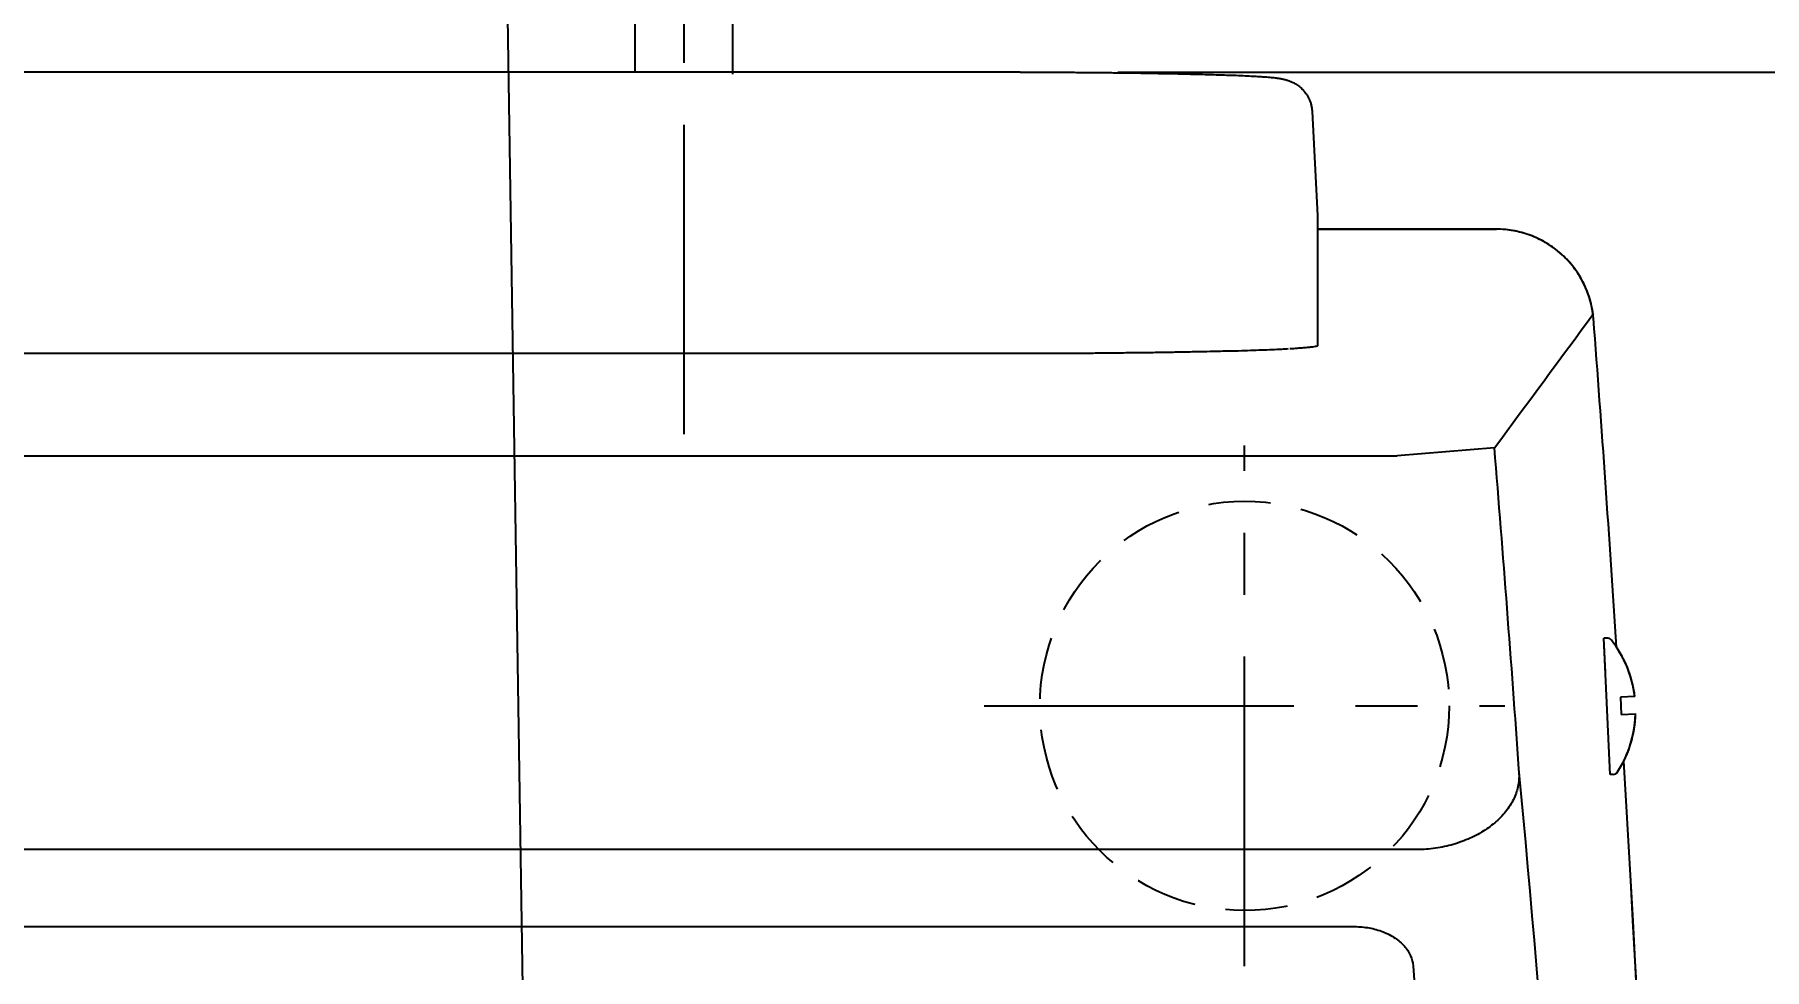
# Model space of a CAD drawing. Extents: x 230 to 4050, y 0 to 2754.
# Drawn here: x 985 to 1162.5, y 2306.5 to 2402.4 of the extents above; entities that cross this region are included whole.
import ezdxf

# ---------------------------------------------------------------- set-up
doc = ezdxf.new("R2010")
doc.units = 0
doc.header["$PDMODE"] = 3
doc.linetypes.add('CENTER', pattern=[50.8, 31.75, -6.35, 6.35, -6.35])
doc.linetypes.add('HIDDEN', pattern=[9.525, 6.35, -3.175])
doc.layers.get('0').update_dxf_attribs({"linetype": 'CONTINUOUS'})
doc.layers.get('DEFPOINTS').update_dxf_attribs({"linetype": 'CONTINUOUS'})
doc.layers.add('DANMEN', color=7, linetype='CONTINUOUS')
doc.layers.add('SUNPOU', color=7, linetype='CONTINUOUS')
doc.styles.get("Standard").update_dxf_attribs({"font": 'SIMPLEX.shx', "bigfont": 'extfont.shx'})
doc.dimstyles.get("Standard").update_dxf_attribs({"dimscale": 10, "dimtxt": 2, "dimasz": 3, "dimexe": 1, "dimexo": 1, "dimgap": 0.6, "dimtad": 3, "dimdec": 0, "dimzin": 0, "dimdsep": 46, "dimtxsty": 'STANDARD', "dimblk1": 'OPEN', "dimblk2": 'OPEN', "dimsah": 1, "dimcen": 1.5, "dimadec": 0, "dimazin": 0, "dimtfac": 1, "dimtdec": 0, "dimtmove": 0, "dimatfit": 0, "dimldrblk": 'DOTSMALL', "dimfxl": 1, "dimtvp": 1, "dimtolj": 1, "dimtzin": 0, "dimarcsym": 0})

# ---------------------------------------------------------------- blocks, each defined once
blk = doc.blocks.new('_OPEN')
at = {"color": 0, "linetype": 'ByBlock'}
for p, q in [((-1, 0.1667), (0, 0)), ((0, 0), (-1, -0.1667)), ((0, 0), (-1, 0))]:
    blk.add_line(p, q, dxfattribs=at)
blk = doc.blocks.new('*D22')
at = {"layer": 'DEFPOINTS', "color": 0}
for p in [(1086.16, 2398.56), (999.16, 1813.36), (1431.7, 1813.36)]:
    blk.add_point(p, dxfattribs=at)
at = {"layer": 'SUNPOU', "color": 0, "lineweight": -2}
for p, q in [((1096.16, 2398.56), (1441.7, 2398.56)), ((1431.7, 2368.56), (1431.7, 1843.36)), ((1009.16, 1813.36), (1441.7, 1813.36))]:
    blk.add_line(p, q, dxfattribs=at)
at = {"layer": 'SUNPOU', "color": 0, "lineweight": -2, "xscale": 30, "yscale": 30, "zscale": 30}
for p, rotation in [((1431.7, 2398.56), 90), ((1431.7, 1813.36), 270)]:
    blk.add_blockref('_OPEN', p, dxfattribs=dict(at, rotation=rotation))
at = {"layer": 'SUNPOU', "color": 0, "insert": (1415.7, 2105.96), "char_height": 20, "attachment_point": 5, "rotation": 90}
blk.add_mtext('\\A1;585', dxfattribs=at)
blk = doc.blocks.new('_DotSmall')
at = {"color": 0, "linetype": 'ByBlock', "const_width": 0.5}
blk.add_lwpolyline([(-0.0625, 0, 1), (0.0625, 0, 1)], format="xyb", close=True, dxfattribs=at)
blk = doc.blocks.new('*D11')
at = {"layer": 'DEFPOINTS', "color": 0}
for p in [(1086.16, 2398.56), (1063.38, 1838.45), (1381.7, 1838.45)]:
    blk.add_point(p, dxfattribs=at)
at = {"layer": 'SUNPOU', "color": 0, "lineweight": -2}
for p, q in [((1096.16, 2398.56), (1391.7, 2398.56)), ((1381.7, 2368.56), (1381.7, 1868.45)), ((1073.38, 1838.45), (1391.7, 1838.45))]:
    blk.add_line(p, q, dxfattribs=at)
at = {"layer": 'SUNPOU', "color": 0, "lineweight": -2, "xscale": 30, "yscale": 30, "zscale": 30}
for p, rotation in [((1381.7, 2398.56), 90), ((1381.7, 1838.45), 270)]:
    blk.add_blockref('_OPEN', p, dxfattribs=dict(at, rotation=rotation))
at = {"layer": 'SUNPOU', "color": 0, "insert": (1365.7, 2118.5), "char_height": 20, "attachment_point": 5, "rotation": 90}
blk.add_mtext('\\A1;560', dxfattribs=at)

msp = doc.modelspace()

# ---------------------------------------------------------------- linework, layer by layer
at = {"color": 2}
for p, q in [((1046.66, 2398.56), (1046.66, 2461.51)), ((1056.66, 2398.36), (1056.66, 2457.34)), ((1086.16, 2398.56), (912.16, 2398.56)), ((1116.66, 2383.85), (1116.66, 2370.53)), ((1116.66, 2383.85), (1116.66, 2383.85)), ((1116.66, 2382.45), (1135, 2382.45)), ((1086.16, 2369.7), (912.16, 2369.7)), ((873.48, 2359.22), (1124.83, 2359.22)), ((1134.8, 2360.04), (1124.83, 2359.22)), ((1146.33, 2340.51), (1146.04, 2340.5)), ((1146.33, 2340.51), (1146.04, 2340.5)), ((1146.69, 2326.51), (1146.04, 2340.5)), ((1146.2, 2337), (1146.04, 2340.5)), ((1149.2, 2334.51), (1147.72, 2334.44)), ((1147.72, 2334.44), (1147.8, 2332.69)), ((1147.8, 2332.69), (1149.28, 2332.76)), ((1146.97, 2326.52), (1146.69, 2326.51)), ((877.85, 2310.92), (1120.47, 2310.92)), ((1126.46, 2306.9), (1135.83, 2181.03))]:
    msp.add_line(p, q, dxfattribs=at)
at = {"color": 3}
for p, q in [((1086.16, 2398.56), (912.16, 2398.56)), ((1116.1, 2394.53), (1116.66, 2383.85)), ((1116.66, 2383.85), (1116.66, 2383.85)), ((1135, 2382.45), (1116.66, 2382.45)), ((1149.2, 2334.51), (1147.72, 2334.44)), ((1147.72, 2334.44), (1147.8, 2332.69)), ((1147.8, 2332.69), (1149.28, 2332.76))]:
    msp.add_line(p, q, dxfattribs=at)
at = {"color": 2, "linetype": 'Continuous'}
msp.add_line((1127.34, 2318.82), (870.97, 2318.82), dxfattribs=at)
at = {"color": 2}
for centre, radius, start, end in [((1135, 2372.46), 10, 4.9259, 90.0018), ((-4160.96, 6278.82), 6588.02, 323.499117, 323.647986), ((-1446.62, 2175.56), 2599.12, 3.61844, 4.36362), ((-1843.92, 2115.73), 2988.72, 4.0554, 4.68874), ((1146.35, 2339.93), 0.583, 38.0243, 92.6478), ((1146.35, 2339.93), 0.583, 38.0243, 92.6478), ((1137.62, 2333.1), 11.67, 6.949, 38.0243), ((1137.62, 2333.1), 11.67, 327.2712, 358.3465), ((-1845.45, 2047.99), 2995.79, 2.26144, 5.34574), ((1146.95, 2327.11), 0.583, 272.6478, 327.2712), ((1146.95, 2327.11), 0.583, 300.0226, 327.2712), ((-2382.32, 2115.65), 3536.76, 359.18408, 3.44063)]:
    msp.add_arc(centre, radius, start, end, dxfattribs=at)
at = {"color": 3}
for centre, radius, start, end in [((-1446.62, 2175.56), 2599.12, 3.61844, 4.36362), ((1137.62, 2333.1), 11.67, 6.949, 33.8194), ((1137.62, 2333.1), 11.67, 333.5937, 358.3465), ((-2382.3, 2115.65), 3536.75, 359.18407, 3.44064)]:
    msp.add_arc(centre, radius, start, end, dxfattribs=at)
at = {"color": 2}
for points, knots in [([(1086.16, 2398.56), (1086.71, 2398.56), (1087.82, 2398.56), (1089.47, 2398.55), (1091.11, 2398.55), (1092.72, 2398.54), (1094.32, 2398.52), (1095.88, 2398.51), (1097.4, 2398.49), (1098.88, 2398.47), (1100.3, 2398.44), (1101.68, 2398.42), (1102.99, 2398.39), (1104.23, 2398.36), (1105.41, 2398.33), (1106.68, 2398.28), (1107.87, 2398.26), (1108.97, 2398.21), (1109.77, 2398.17), (1110.44, 2398.14), (1110.97, 2398.1), (1111.39, 2398.07), (1111.74, 2398.04), (1112.04, 2398.01), (1112.28, 2397.99), (1112.47, 2397.96), (1112.58, 2397.95), (1112.62, 2397.94)], [0, 0, 0, 0, 1.659978, 3.313368, 4.953616, 6.57423, 8.168809, 9.731075, 11.254902, 12.734352, 14.163708, 15.537518, 16.850634, 18.098272, 19.276084, 20.380269, 21.907514, 22.856077, 23.675203, 24.3256, 24.845645, 25.266881, 25.61297, 25.901915, 26.147654, 26.361405, 26.47421, 26.47421, 26.47421, 26.47421]), ([(1112.62, 2397.94), (1112.64, 2397.94), (1112.73, 2397.93), (1112.87, 2397.91), (1113.03, 2397.88), (1113.19, 2397.84), (1113.34, 2397.8), (1113.5, 2397.76), (1113.66, 2397.71), (1113.82, 2397.65), (1113.98, 2397.58), (1114.15, 2397.5), (1114.33, 2397.41), (1114.51, 2397.3), (1114.7, 2397.16), (1114.9, 2397), (1115.1, 2396.82), (1115.28, 2396.61), (1115.46, 2396.38), (1115.63, 2396.12), (1115.78, 2395.84), (1115.9, 2395.53), (1116, 2395.22), (1116.07, 2394.88), (1116.09, 2394.65), (1116.1, 2394.53)], [0, 0, 0, 0, 0.077899, 0.252926, 0.417788, 0.578351, 0.739286, 0.899582, 1.059587, 1.23284, 1.411845, 1.597874, 1.801039, 2.000783, 2.243389, 2.501141, 2.757107, 3.065535, 3.332505, 3.635612, 3.980644, 4.297175, 4.622279, 4.967672, 5.326926, 5.326926, 5.326926, 5.326926]), ([(1113.65, 2370.17), (1113.42, 2370.15), (1112.86, 2370.12), (1111.96, 2370.08), (1110.9, 2370.04), (1109.74, 2370), (1108.33, 2369.95), (1106.84, 2369.93), (1105.26, 2369.89), (1103.77, 2369.86), (1102.21, 2369.83), (1100.59, 2369.8), (1098.92, 2369.78), (1097.19, 2369.76), (1095.42, 2369.74), (1093.61, 2369.72), (1091.77, 2369.71), (1089.91, 2369.7), (1088.04, 2369.7), (1086.79, 2369.7), (1086.16, 2369.7)], [0, 0, 0, 0, 0.704304, 1.664711, 2.724912, 3.880756, 5.127705, 6.96072, 8.374832, 9.864335, 11.423363, 13.045773, 14.725171, 16.454936, 18.22825, 20.038122, 21.877414, 23.738874, 25.615162, 27.498878, 27.498878, 27.498878, 27.498878]), ([(1116.66, 2370.53), (1116.66, 2370.5), (1116.56, 2370.45), (1116.39, 2370.41), (1116.09, 2370.36), (1115.68, 2370.32), (1115.15, 2370.27), (1114.52, 2370.22), (1114.05, 2370.19), (1113.8, 2370.17)], [0, 0, 0, 0, 0.078791, 0.263559, 0.562826, 0.977072, 1.505239, 2.145513, 2.895517, 2.895517, 2.895517, 2.895517]), ([(1120.47, 2310.92), (1120.96, 2310.92), (1121.96, 2310.83), (1123.36, 2310.44), (1124.6, 2309.81), (1125.58, 2308.98), (1126.24, 2308), (1126.43, 2307.25), (1126.46, 2306.9)], [0, 0, 0, 0, 1.491128, 2.972665, 4.346144, 5.610859, 6.785583, 7.860275, 7.860275, 7.860275, 7.860275])]:
    msp.add_open_spline(points, degree=3, knots=knots, dxfattribs=at)
at = {"color": 3}
for points, knots in [([(1086.16, 2398.56), (1086.71, 2398.56), (1087.82, 2398.56), (1089.47, 2398.55), (1091.11, 2398.55), (1092.72, 2398.54), (1094.32, 2398.52), (1095.88, 2398.51), (1097.4, 2398.49), (1098.88, 2398.47), (1100.3, 2398.44), (1101.68, 2398.42), (1102.99, 2398.39), (1104.23, 2398.36), (1105.41, 2398.33), (1106.68, 2398.28), (1107.87, 2398.26), (1108.97, 2398.21), (1109.77, 2398.17), (1110.44, 2398.14), (1110.97, 2398.1), (1111.39, 2398.07), (1111.74, 2398.04), (1112.04, 2398.01), (1112.28, 2397.99), (1112.47, 2397.96), (1112.58, 2397.95), (1112.62, 2397.94)], [0, 0, 0, 0, 1.659978, 3.313368, 4.953616, 6.57423, 8.168809, 9.731075, 11.254902, 12.734352, 14.163708, 15.537518, 16.850634, 18.098272, 19.276084, 20.380269, 21.907514, 22.856077, 23.675203, 24.3256, 24.845645, 25.266881, 25.61297, 25.901915, 26.147654, 26.361405, 26.47421, 26.47421, 26.47421, 26.47421]), ([(1112.62, 2397.94), (1112.64, 2397.94), (1112.73, 2397.93), (1112.87, 2397.91), (1113.03, 2397.88), (1113.19, 2397.84), (1113.34, 2397.8), (1113.5, 2397.76), (1113.66, 2397.71), (1113.82, 2397.65), (1113.98, 2397.58), (1114.15, 2397.5), (1114.33, 2397.41), (1114.51, 2397.3), (1114.7, 2397.16), (1114.9, 2397), (1115.1, 2396.82), (1115.28, 2396.61), (1115.46, 2396.38), (1115.63, 2396.12), (1115.78, 2395.84), (1115.9, 2395.53), (1116, 2395.22), (1116.07, 2394.88), (1116.09, 2394.65), (1116.1, 2394.53)], [0, 0, 0, 0, 0.077899, 0.252926, 0.417788, 0.578351, 0.739286, 0.899582, 1.059587, 1.23284, 1.411845, 1.597874, 1.801039, 2.000783, 2.243389, 2.501141, 2.757107, 3.065535, 3.332505, 3.635612, 3.980644, 4.297175, 4.622279, 4.967672, 5.326926, 5.326926, 5.326926, 5.326926]), ([(1144.96, 2373.31), (1144.94, 2373.6), (1144.86, 2374.18), (1144.67, 2375.04), (1144.41, 2375.87), (1144.08, 2376.68), (1143.67, 2377.46), (1143.2, 2378.19), (1142.67, 2378.89), (1142.08, 2379.53), (1141.44, 2380.12), (1140.75, 2380.65), (1140.02, 2381.12), (1139.24, 2381.52), (1138.44, 2381.86), (1137.6, 2382.12), (1136.75, 2382.31), (1135.88, 2382.43), (1135.29, 2382.45), (1135, 2382.45)], [0, 0, 0, 0, 0.872567, 1.749164, 2.625899, 3.499578, 4.370326, 5.241811, 6.112326, 6.983785, 7.854187, 8.725616, 9.596041, 10.467431, 11.338069, 12.211838, 13.08865, 13.965196, 14.837689, 14.837689, 14.837689, 14.837689])]:
    msp.add_open_spline(points, degree=3, knots=knots, dxfattribs=at)
at = {"color": 2, "linetype": 'Continuous'}
msp.add_open_spline([(1137.32, 2326.6), (1137.33, 2326.38), (1137.32, 2325.93), (1137.22, 2325.26), (1137.03, 2324.59), (1136.75, 2323.94), (1136.39, 2323.3), (1135.95, 2322.69), (1135.43, 2322.11), (1134.84, 2321.56), (1134.18, 2321.05), (1133.47, 2320.58), (1132.7, 2320.16), (1131.88, 2319.8), (1131.02, 2319.48), (1130.13, 2319.22), (1129.22, 2319.02), (1128.29, 2318.89), (1127.66, 2318.84), (1127.34, 2318.82)], degree=3, knots=[0, 0, 0, 0, 0.667884, 1.343615, 2.032546, 2.739279, 3.467473, 4.219745, 4.997657, 5.801756, 6.631648, 7.486103, 8.363151, 9.260201, 10.17414, 11.101439, 12.038255, 12.980525, 13.924064, 13.924064, 13.924064, 13.924064], dxfattribs=at)
at = {"layer": 'DANMEN', "color": 2, "linetype": 'CENTER'}
for p, q in [((1051.66, 2361.42), (1051.66, 2477.35)), ((1109.16, 2306.86), (1109.16, 2360.26)), ((1082.46, 2333.56), (1135.86, 2333.56))]:
    msp.add_line(p, q, dxfattribs=at)
at = {"layer": 'DANMEN', "color": 4, "linetype": 'HIDDEN'}
msp.add_circle((1109.16, 2333.56), 20.99, dxfattribs=at)

# ---------------------------------------------------------------- dimensions: what is measured, and where the dimension line sits
at = {"layer": 'SUNPOU'}
for base, p2, picture, middle in [((1431.7, 1813.36), (999.16, 1813.36), '*D22', (1415.7, 2105.96)), ((1381.7, 1838.45), (1063.38, 1838.45), '*D11', (1365.7, 2118.5))]:
    dim = msp.add_linear_dim(base=base, p1=(1086.16, 2398.56), p2=p2, angle=90, dimstyle='STANDARD', dxfattribs=at)
    dim.commit()
    dim.dimension.update_dxf_attribs({"geometry": picture, "text_midpoint": middle})

# ---------------------------------------------------------------- leaders
msp.add_leader([(1036.2, 2233.41), (1032.35, 2484.99)], dimstyle='STANDARD', dxfattribs=at)

doc.saveas('drawing.dxf')
